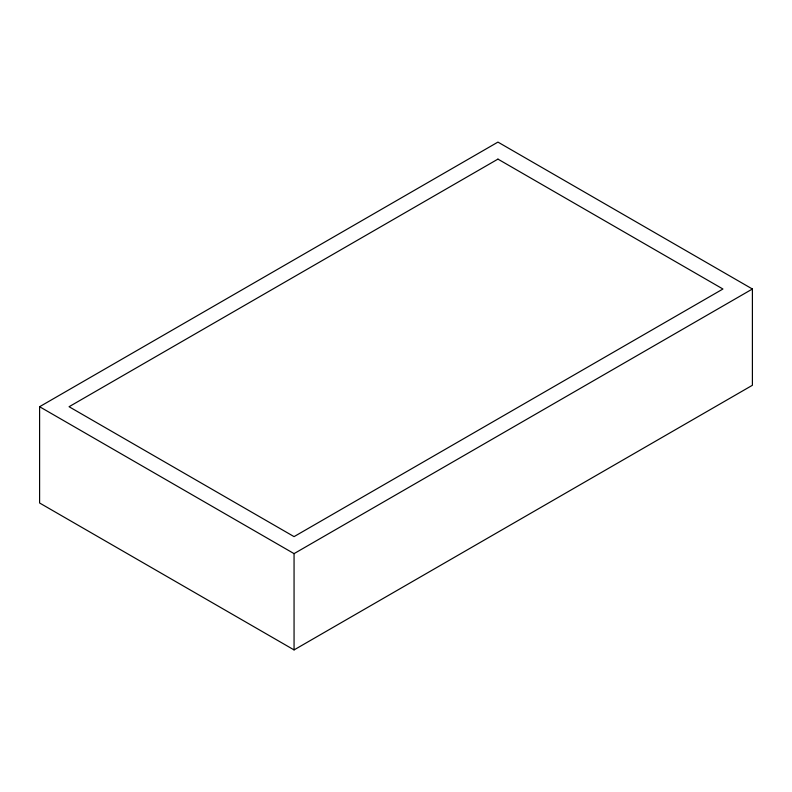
<?xml version="1.0" encoding="UTF-8"?>
<svg xmlns="http://www.w3.org/2000/svg" width="792" height="792" viewBox="0 0 792 792"><rect width="100%" height="100%" fill="white"/><g stroke="black" fill="none" stroke-linecap="round" stroke-linejoin="round"><path stroke-width="1.19" d="M39.6 406.722L497.94 142.095L752.4 289.011L752.4 385.278L294.06 649.905L39.6 502.989L39.6 406.722L294.06 553.628L752.4 289.011M294.06 553.628L294.06 649.905M497.94 159.113L69.062 406.722L294.06 536.62L722.938 289.011L497.94 159.113"/></g></svg>
